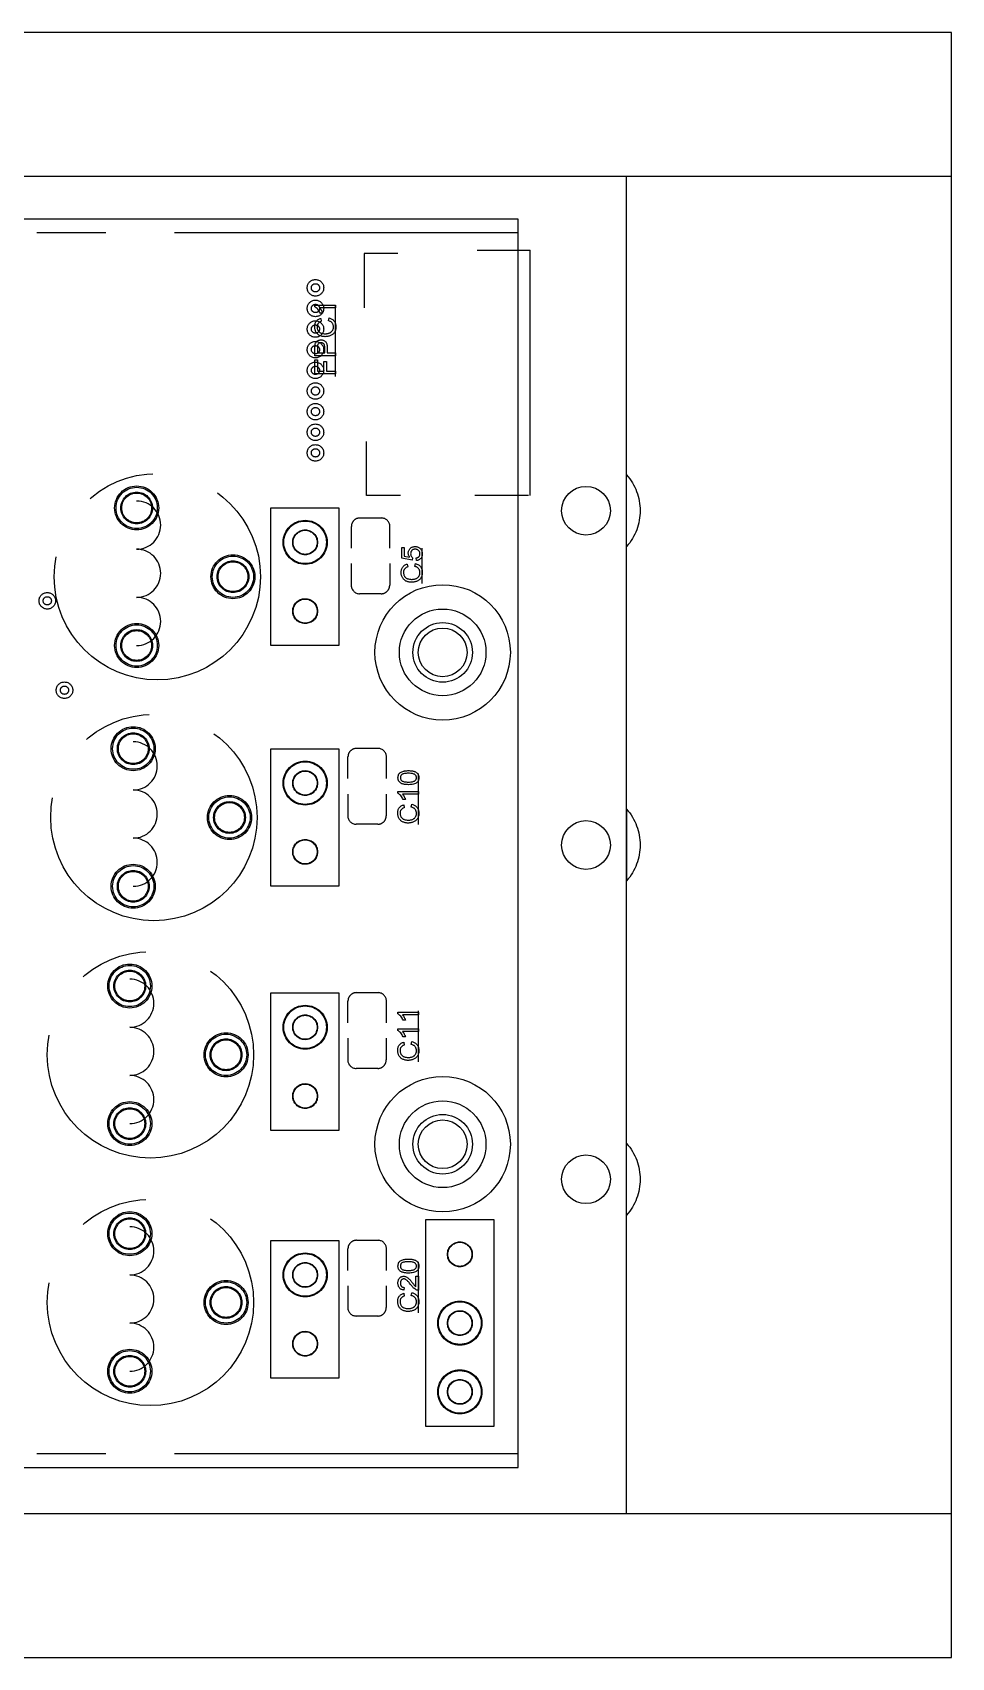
# Model space of a CAD drawing. Header units: millimetres. Extents: x -140 to 0, y -30 to 30.
# Drawn here: x -33.9 to 0, y -30 to 30 of the extents above; entities that cross this region are included whole.
import ezdxf

# ---------------------------------------------------------------- set-up
doc = ezdxf.new("R2010")
doc.units = ezdxf.units.MM
doc.linetypes.add('CENTERX2', pattern=[20.32, 12.7, -2.54, 2.54, -2.54])

msp = doc.modelspace()

# ---------------------------------------------------------------- linework, layer by layer
at = {"color": 7, "linetype": 'Continuous', "lineweight": 25}
for p, q in [((0, 30), (-130, 30)), ((0, -30), (0, 30)), ((0, 24.686), (-130, 24.686)), ((-12.002, -24.686), (-12.002, 24.686)), ((-16.002, 23.106), (-118.078, 23.106)), ((-16.002, -22.979), (-16.002, 23.106)), ((-12, 1.321), (-12, -1.321)), ((-118.078, -22.979), (-16.002, -22.979)), ((-130, -24.686), (0, -24.686)), ((-130, -30), (0, -30))]:
    msp.add_line(p, q, dxfattribs=at)
at = {"color": 7, "linetype": 'CENTERX2'}
for p, q in [((-16.002, 22.606), (-116.002, 22.606)), ((-16.002, 22.606), (-116.002, 22.606)), ((-16.002, -22.479), (-16.002, 22.521)), ((-20.447, 21.84), (-21.697, 21.84)), ((-21.697, 21.84), (-21.697, 19.84)), ((-17.526, 21.967), (-15.564, 21.967)), ((-15.57, 21.967), (-15.57, 12.899)), ((-22.751, 17.304), (-22.751, 19.923)), ((-21.607, 12.9), (-21.607, 14.899)), ((-20.357, 12.9), (-21.607, 12.9)), ((-15.62, 12.899), (-17.607, 12.899)), ((-25.146, 12.446), (-22.631, 12.446)), ((-25.146, 7.366), (-25.146, 12.446)), ((-22.631, 12.446), (-22.631, 7.366)), ((-21.057, 12.073), (-21.857, 12.073)), ((-22.167, 10.964), (-22.167, 11.764)), ((-20.748, 10.964), (-20.748, 11.764)), ((-19.558, 9.652), (-19.558, 10.962)), ((-22.173, 10.388), (-22.173, 9.588)), ((-20.753, 10.388), (-20.753, 9.588)), ((-21.063, 9.278), (-21.863, 9.278)), ((-22.631, 7.366), (-25.146, 7.366)), ((-25.146, 3.556), (-22.631, 3.556)), ((-25.146, -1.524), (-25.146, 3.556)), ((-22.631, 3.556), (-22.631, -1.524)), ((-22.294, 2.455), (-22.294, 3.255)), ((-21.184, 3.564), (-21.984, 3.564)), ((-20.875, 2.455), (-20.875, 3.255)), ((-19.685, 0.762), (-19.685, 2.643)), ((-22.3, 1.879), (-22.3, 1.079)), ((-20.88, 1.879), (-20.88, 1.079)), ((-21.19, 0.769), (-21.99, 0.769)), ((-22.631, -1.524), (-25.146, -1.524)), ((-25.146, -5.461), (-22.631, -5.461)), ((-25.146, -10.541), (-25.146, -5.461)), ((-22.631, -5.461), (-22.631, -10.541)), ((-22.294, -6.562), (-22.294, -5.762)), ((-21.184, -5.453), (-21.984, -5.453)), ((-20.875, -6.562), (-20.875, -5.762)), ((-19.685, -8.001), (-19.685, -6.12)), ((-22.3, -7.138), (-22.3, -7.938)), ((-20.88, -7.138), (-20.88, -7.938)), ((-21.19, -8.248), (-21.99, -8.248)), ((-22.631, -10.541), (-25.146, -10.541)), ((-16.891, -13.843), (-19.431, -13.843)), ((-19.431, -13.843), (-19.431, -21.463)), ((-16.891, -15.748), (-16.891, -13.843)), ((-25.146, -14.605), (-22.631, -14.605)), ((-25.146, -19.685), (-25.146, -14.605)), ((-22.631, -14.605), (-22.631, -19.685)), ((-22.294, -15.706), (-22.294, -14.906)), ((-21.184, -14.597), (-21.984, -14.597)), ((-20.875, -15.706), (-20.875, -14.906)), ((-19.685, -17.272), (-19.685, -15.391)), ((-16.891, -21.463), (-16.891, -15.748)), ((-22.3, -16.282), (-22.3, -17.082)), ((-20.88, -16.282), (-20.88, -17.082)), ((-21.19, -17.392), (-21.99, -17.392)), ((-22.631, -19.685), (-25.146, -19.685)), ((-19.431, -21.463), (-16.891, -21.463)), ((-16.002, -22.479), (-116.002, -22.479))]:
    msp.add_line(p, q, dxfattribs=at)
at = {"color": 7, "linetype": 'Continuous', "flags": 128}
for points in [[(-22.751, 19.932), (-22.751, 19.834), (-22.751, 19.834), (-23.344, 19.834), (-23.344, 19.834), (-23.328, 19.815), (-23.312, 19.793), (-23.296, 19.769), (-23.28, 19.742), (-23.265, 19.714), (-23.252, 19.687), (-23.241, 19.662), (-23.232, 19.639), (-23.232, 19.639), (-23.322, 19.639), (-23.322, 19.639), (-23.341, 19.679), (-23.363, 19.716), (-23.386, 19.75), (-23.411, 19.782), (-23.437, 19.811), (-23.463, 19.835), (-23.488, 19.854), (-23.513, 19.869), (-23.513, 19.869), (-23.513, 19.932), (-23.513, 19.932), (-22.751, 19.932)], [(-23.019, 19.356), (-22.994, 19.463), (-22.994, 19.463), (-22.964, 19.454), (-22.936, 19.443), (-22.91, 19.431), (-22.885, 19.417), (-22.863, 19.402), (-22.842, 19.385), (-22.823, 19.366), (-22.806, 19.346), (-22.791, 19.324), (-22.777, 19.301), (-22.766, 19.277), (-22.757, 19.251), (-22.75, 19.225), (-22.745, 19.197), (-22.742, 19.168), (-22.741, 19.138), (-22.741, 19.138), (-22.742, 19.107), (-22.744, 19.078), (-22.748, 19.05), (-22.753, 19.023), (-22.76, 18.998), (-22.769, 18.975), (-22.779, 18.952), (-22.791, 18.932), (-22.804, 18.913), (-22.818, 18.894), (-22.834, 18.877), (-22.851, 18.862), (-22.87, 18.847), (-22.89, 18.834), (-22.912, 18.822), (-22.935, 18.811), (-22.958, 18.801), (-22.983, 18.793), (-23.007, 18.786), (-23.032, 18.78), (-23.058, 18.775), (-23.084, 18.772), (-23.11, 18.77), (-23.137, 18.769), (-23.137, 18.769), (-23.166, 18.77), (-23.194, 18.772), (-23.222, 18.776), (-23.248, 18.781), (-23.273, 18.788), (-23.297, 18.795), (-23.321, 18.805), (-23.343, 18.816), (-23.364, 18.828), (-23.384, 18.841), (-23.403, 18.856), (-23.42, 18.872), (-23.437, 18.889), (-23.451, 18.908), (-23.465, 18.927), (-23.477, 18.948), (-23.487, 18.97), (-23.497, 18.992), (-23.504, 19.015), (-23.511, 19.038), (-23.516, 19.062), (-23.519, 19.086), (-23.522, 19.111), (-23.522, 19.136), (-23.522, 19.136), (-23.521, 19.165), (-23.519, 19.192), (-23.514, 19.219), (-23.508, 19.244), (-23.5, 19.268), (-23.49, 19.291), (-23.478, 19.312), (-23.464, 19.333), (-23.449, 19.352), (-23.432, 19.369), (-23.414, 19.385), (-23.394, 19.4), (-23.373, 19.413), (-23.351, 19.425), (-23.326, 19.435), (-23.301, 19.443), (-23.301, 19.443), (-23.278, 19.336), (-23.278, 19.336), (-23.297, 19.329), (-23.316, 19.321), (-23.333, 19.313), (-23.348, 19.303), (-23.363, 19.293), (-23.375, 19.283), (-23.387, 19.271), (-23.397, 19.259), (-23.406, 19.246), (-23.413, 19.232), (-23.42, 19.217), (-23.425, 19.202), (-23.429, 19.185), (-23.432, 19.168), (-23.434, 19.15), (-23.434, 19.131), (-23.434, 19.131), (-23.434, 19.11), (-23.432, 19.089), (-23.429, 19.069), (-23.424, 19.05), (-23.418, 19.033), (-23.411, 19.015), (-23.403, 18.999), (-23.393, 18.984), (-23.382, 18.97), (-23.37, 18.957), (-23.358, 18.944), (-23.344, 18.934), (-23.33, 18.924), (-23.315, 18.915), (-23.299, 18.907), (-23.282, 18.901), (-23.246, 18.89), (-23.211, 18.883), (-23.174, 18.878), (-23.138, 18.877), (-23.138, 18.877), (-23.114, 18.877), (-23.091, 18.879), (-23.069, 18.881), (-23.048, 18.884), (-23.028, 18.888), (-23.008, 18.893), (-22.989, 18.899), (-22.971, 18.906), (-22.953, 18.914), (-22.937, 18.922), (-22.922, 18.932), (-22.908, 18.943), (-22.896, 18.955), (-22.884, 18.967), (-22.873, 18.981), (-22.864, 18.996), (-22.856, 19.011), (-22.849, 19.027), (-22.842, 19.043), (-22.838, 19.059), (-22.834, 19.076), (-22.831, 19.093), (-22.829, 19.11), (-22.829, 19.128), (-22.829, 19.128), (-22.829, 19.149), (-22.832, 19.169), (-22.835, 19.189), (-22.841, 19.208), (-22.847, 19.226), (-22.856, 19.243), (-22.865, 19.259), (-22.877, 19.274), (-22.89, 19.289), (-22.904, 19.302), (-22.919, 19.314), (-22.936, 19.325), (-22.955, 19.334), (-22.975, 19.343), (-22.997, 19.35), (-23.019, 19.356)], [(-22.751, 18.066), (-23.513, 18.066), (-23.513, 18.066), (-23.513, 18.356), (-23.513, 18.356), (-23.512, 18.374), (-23.512, 18.392), (-23.511, 18.408), (-23.511, 18.423), (-23.51, 18.437), (-23.509, 18.45), (-23.507, 18.462), (-23.505, 18.472), (-23.505, 18.472), (-23.5, 18.5), (-23.492, 18.525), (-23.482, 18.547), (-23.47, 18.567), (-23.456, 18.586), (-23.439, 18.602), (-23.419, 18.616), (-23.397, 18.629), (-23.373, 18.639), (-23.348, 18.646), (-23.321, 18.651), (-23.293, 18.652), (-23.293, 18.652), (-23.27, 18.651), (-23.247, 18.648), (-23.225, 18.643), (-23.204, 18.637), (-23.184, 18.628), (-23.165, 18.618), (-23.147, 18.605), (-23.13, 18.591), (-23.114, 18.574), (-23.101, 18.554), (-23.089, 18.531), (-23.08, 18.504), (-23.073, 18.475), (-23.067, 18.442), (-23.064, 18.407), (-23.063, 18.368), (-23.063, 18.368), (-23.063, 18.173), (-23.063, 18.173), (-22.751, 18.173), (-22.751, 18.173), (-22.751, 18.066)], [(-23.151, 18.173), (-23.151, 18.367), (-23.151, 18.367), (-23.152, 18.391), (-23.153, 18.412), (-23.156, 18.432), (-23.16, 18.45), (-23.165, 18.466), (-23.172, 18.481), (-23.179, 18.493), (-23.188, 18.504), (-23.197, 18.514), (-23.208, 18.522), (-23.219, 18.529), (-23.232, 18.535), (-23.245, 18.539), (-23.259, 18.542), (-23.274, 18.544), (-23.29, 18.545), (-23.29, 18.545), (-23.314, 18.543), (-23.335, 18.539), (-23.355, 18.531), (-23.373, 18.521), (-23.388, 18.508), (-23.401, 18.493), (-23.411, 18.477), (-23.418, 18.458), (-23.418, 18.458), (-23.419, 18.451), (-23.421, 18.443), (-23.422, 18.433), (-23.423, 18.422), (-23.424, 18.41), (-23.424, 18.397), (-23.424, 18.382), (-23.425, 18.365), (-23.425, 18.365), (-23.425, 18.173), (-23.425, 18.173), (-23.151, 18.173)], [(-22.751, 17.392), (-23.513, 17.392), (-23.513, 17.392), (-23.513, 17.919), (-23.513, 17.919), (-23.425, 17.919), (-23.425, 17.919), (-23.425, 17.499), (-23.425, 17.499), (-23.18, 17.499), (-23.18, 17.499), (-23.18, 17.851), (-23.18, 17.851), (-23.092, 17.851), (-23.092, 17.851), (-23.092, 17.499), (-23.092, 17.499), (-22.751, 17.499), (-22.751, 17.499), (-22.751, 17.392)], [(-19.763, 10.502), (-19.773, 10.6), (-19.773, 10.6), (-19.756, 10.603), (-19.741, 10.607), (-19.727, 10.612), (-19.713, 10.618), (-19.701, 10.625), (-19.69, 10.632), (-19.68, 10.641), (-19.67, 10.65), (-19.662, 10.661), (-19.656, 10.671), (-19.65, 10.683), (-19.645, 10.696), (-19.641, 10.709), (-19.638, 10.723), (-19.637, 10.738), (-19.636, 10.753), (-19.636, 10.753), (-19.637, 10.772), (-19.639, 10.79), (-19.643, 10.807), (-19.648, 10.823), (-19.655, 10.838), (-19.663, 10.852), (-19.673, 10.865), (-19.685, 10.877), (-19.697, 10.887), (-19.711, 10.897), (-19.726, 10.904), (-19.741, 10.911), (-19.758, 10.916), (-19.775, 10.919), (-19.794, 10.921), (-19.814, 10.922), (-19.814, 10.922), (-19.832, 10.921), (-19.85, 10.919), (-19.866, 10.916), (-19.882, 10.911), (-19.896, 10.905), (-19.91, 10.898), (-19.922, 10.889), (-19.934, 10.879), (-19.944, 10.868), (-19.953, 10.855), (-19.961, 10.841), (-19.967, 10.826), (-19.972, 10.81), (-19.975, 10.792), (-19.977, 10.773), (-19.978, 10.753), (-19.978, 10.753), (-19.977, 10.728), (-19.973, 10.706), (-19.967, 10.685), (-19.959, 10.666), (-19.949, 10.65), (-19.937, 10.634), (-19.924, 10.621), (-19.91, 10.609), (-19.91, 10.609), (-19.919, 10.512), (-19.919, 10.512), (-20.31, 10.59), (-20.31, 10.59), (-20.31, 10.981), (-20.31, 10.981), (-20.213, 10.981), (-20.213, 10.981), (-20.213, 10.67), (-20.213, 10.67), (-20.015, 10.63), (-20.015, 10.63), (-20.027, 10.648), (-20.037, 10.665), (-20.046, 10.683), (-20.053, 10.702), (-20.059, 10.72), (-20.063, 10.739), (-20.065, 10.758), (-20.066, 10.777), (-20.066, 10.777), (-20.065, 10.802), (-20.062, 10.826), (-20.056, 10.849), (-20.049, 10.871), (-20.039, 10.892), (-20.027, 10.912), (-20.013, 10.931), (-19.997, 10.949), (-19.979, 10.966), (-19.96, 10.98), (-19.94, 10.992), (-19.918, 11.002), (-19.895, 11.01), (-19.871, 11.015), (-19.846, 11.019), (-19.819, 11.02), (-19.819, 11.02), (-19.794, 11.019), (-19.769, 11.016), (-19.746, 11.011), (-19.723, 11.004), (-19.701, 10.996), (-19.68, 10.985), (-19.66, 10.972), (-19.641, 10.958), (-19.641, 10.958), (-19.619, 10.938), (-19.6, 10.917), (-19.584, 10.894), (-19.571, 10.869), (-19.561, 10.843), (-19.554, 10.814), (-19.55, 10.784), (-19.548, 10.753), (-19.548, 10.753), (-19.549, 10.727), (-19.552, 10.702), (-19.556, 10.679), (-19.563, 10.656), (-19.571, 10.635), (-19.581, 10.615), (-19.593, 10.596), (-19.607, 10.579), (-19.622, 10.563), (-19.639, 10.549), (-19.657, 10.537), (-19.676, 10.526), (-19.696, 10.517), (-19.717, 10.51), (-19.739, 10.505), (-19.763, 10.502)], [(-19.827, 10.287), (-19.802, 10.394), (-19.802, 10.394), (-19.772, 10.385), (-19.744, 10.375), (-19.717, 10.363), (-19.693, 10.349), (-19.67, 10.333), (-19.649, 10.316), (-19.63, 10.297), (-19.613, 10.277), (-19.598, 10.255), (-19.585, 10.232), (-19.574, 10.208), (-19.564, 10.183), (-19.557, 10.156), (-19.552, 10.129), (-19.549, 10.1), (-19.548, 10.07), (-19.548, 10.07), (-19.549, 10.039), (-19.551, 10.009), (-19.555, 9.981), (-19.561, 9.955), (-19.568, 9.93), (-19.576, 9.906), (-19.586, 9.884), (-19.598, 9.863), (-19.611, 9.844), (-19.626, 9.826), (-19.642, 9.809), (-19.659, 9.793), (-19.678, 9.779), (-19.698, 9.765), (-19.719, 9.753), (-19.742, 9.742), (-19.766, 9.733), (-19.79, 9.724), (-19.815, 9.717), (-19.84, 9.711), (-19.865, 9.707), (-19.891, 9.703), (-19.918, 9.701), (-19.945, 9.701), (-19.945, 9.701), (-19.974, 9.702), (-20.002, 9.704), (-20.029, 9.707), (-20.055, 9.712), (-20.081, 9.719), (-20.105, 9.727), (-20.128, 9.736), (-20.151, 9.747), (-20.172, 9.759), (-20.192, 9.773), (-20.211, 9.788), (-20.228, 9.803), (-20.244, 9.821), (-20.259, 9.839), (-20.272, 9.859), (-20.284, 9.879), (-20.295, 9.901), (-20.304, 9.923), (-20.312, 9.946), (-20.318, 9.969), (-20.323, 9.993), (-20.327, 10.017), (-20.329, 10.042), (-20.33, 10.068), (-20.33, 10.068), (-20.329, 10.096), (-20.326, 10.124), (-20.322, 10.15), (-20.315, 10.175), (-20.307, 10.199), (-20.297, 10.222), (-20.285, 10.244), (-20.272, 10.264), (-20.256, 10.283), (-20.24, 10.301), (-20.222, 10.317), (-20.202, 10.332), (-20.181, 10.345), (-20.158, 10.356), (-20.134, 10.366), (-20.108, 10.375), (-20.108, 10.375), (-20.085, 10.267), (-20.085, 10.267), (-20.105, 10.26), (-20.123, 10.253), (-20.14, 10.244), (-20.156, 10.235), (-20.17, 10.225), (-20.183, 10.214), (-20.194, 10.203), (-20.204, 10.19), (-20.213, 10.177), (-20.221, 10.163), (-20.227, 10.149), (-20.233, 10.133), (-20.237, 10.117), (-20.24, 10.1), (-20.241, 10.082), (-20.242, 10.063), (-20.242, 10.063), (-20.241, 10.041), (-20.239, 10.021), (-20.236, 10.001), (-20.231, 9.982), (-20.226, 9.964), (-20.219, 9.947), (-20.21, 9.931), (-20.2, 9.915), (-20.19, 9.901), (-20.178, 9.888), (-20.165, 9.876), (-20.152, 9.865), (-20.138, 9.855), (-20.122, 9.846), (-20.106, 9.839), (-20.089, 9.832), (-20.054, 9.822), (-20.018, 9.814), (-19.982, 9.81), (-19.945, 9.808), (-19.945, 9.808), (-19.922, 9.809), (-19.899, 9.81), (-19.877, 9.812), (-19.856, 9.815), (-19.835, 9.82), (-19.815, 9.825), (-19.796, 9.83), (-19.778, 9.837), (-19.761, 9.845), (-19.745, 9.854), (-19.73, 9.863), (-19.716, 9.874), (-19.703, 9.886), (-19.691, 9.899), (-19.681, 9.912), (-19.671, 9.927), (-19.663, 9.943), (-19.656, 9.958), (-19.65, 9.974), (-19.645, 9.991), (-19.641, 10.007), (-19.638, 10.024), (-19.637, 10.042), (-19.636, 10.059), (-19.636, 10.059), (-19.637, 10.08), (-19.639, 10.101), (-19.643, 10.12), (-19.648, 10.139), (-19.655, 10.157), (-19.663, 10.174), (-19.673, 10.19), (-19.684, 10.206), (-19.697, 10.22), (-19.711, 10.233), (-19.727, 10.245), (-19.744, 10.256), (-19.763, 10.266), (-19.783, 10.274), (-19.804, 10.281), (-19.827, 10.287)], [(-20.061, 2.227), (-20.093, 2.228), (-20.125, 2.229), (-20.154, 2.232), (-20.182, 2.235), (-20.209, 2.239), (-20.234, 2.244), (-20.257, 2.25), (-20.279, 2.256), (-20.299, 2.264), (-20.318, 2.273), (-20.336, 2.282), (-20.353, 2.292), (-20.368, 2.304), (-20.382, 2.316), (-20.394, 2.329), (-20.405, 2.342), (-20.415, 2.357), (-20.423, 2.373), (-20.431, 2.389), (-20.436, 2.407), (-20.441, 2.425), (-20.444, 2.445), (-20.446, 2.465), (-20.447, 2.486), (-20.447, 2.486), (-20.445, 2.517), (-20.441, 2.547), (-20.433, 2.575), (-20.423, 2.601), (-20.409, 2.625), (-20.393, 2.646), (-20.374, 2.665), (-20.352, 2.68), (-20.328, 2.694), (-20.301, 2.707), (-20.271, 2.718), (-20.24, 2.727), (-20.222, 2.731), (-20.204, 2.735), (-20.183, 2.738), (-20.162, 2.741), (-20.139, 2.743), (-20.114, 2.744), (-20.088, 2.745), (-20.061, 2.745), (-20.061, 2.745), (-20.028, 2.745), (-19.997, 2.743), (-19.968, 2.741), (-19.94, 2.738), (-19.914, 2.734), (-19.889, 2.729), (-19.866, 2.723), (-19.844, 2.716), (-19.823, 2.709), (-19.804, 2.7), (-19.787, 2.691), (-19.77, 2.681), (-19.755, 2.669), (-19.741, 2.657), (-19.729, 2.645), (-19.717, 2.631), (-19.707, 2.616), (-19.699, 2.6), (-19.692, 2.584), (-19.686, 2.566), (-19.681, 2.547), (-19.678, 2.528), (-19.676, 2.508), (-19.675, 2.486), (-19.675, 2.486), (-19.676, 2.458), (-19.68, 2.432), (-19.686, 2.407), (-19.694, 2.384), (-19.704, 2.362), (-19.717, 2.342), (-19.731, 2.323), (-19.749, 2.306), (-19.749, 2.306), (-19.775, 2.288), (-19.805, 2.271), (-19.839, 2.258), (-19.876, 2.247), (-19.917, 2.238), (-19.961, 2.232), (-20.009, 2.229), (-20.061, 2.227)], [(-20.061, 2.325), (-20.017, 2.326), (-19.977, 2.328), (-19.941, 2.332), (-19.909, 2.337), (-19.881, 2.343), (-19.857, 2.351), (-19.836, 2.361), (-19.82, 2.372), (-19.807, 2.384), (-19.795, 2.396), (-19.785, 2.409), (-19.777, 2.424), (-19.771, 2.438), (-19.767, 2.453), (-19.764, 2.469), (-19.763, 2.486), (-19.763, 2.486), (-19.764, 2.503), (-19.767, 2.519), (-19.771, 2.534), (-19.778, 2.549), (-19.785, 2.563), (-19.795, 2.576), (-19.807, 2.589), (-19.82, 2.601), (-19.837, 2.612), (-19.857, 2.621), (-19.881, 2.629), (-19.909, 2.636), (-19.941, 2.641), (-19.977, 2.645), (-20.017, 2.647), (-20.061, 2.647), (-20.061, 2.647), (-20.104, 2.647), (-20.144, 2.645), (-20.179, 2.641), (-20.211, 2.636), (-20.239, 2.63), (-20.263, 2.622), (-20.283, 2.613), (-20.3, 2.602), (-20.314, 2.591), (-20.326, 2.578), (-20.336, 2.565), (-20.344, 2.55), (-20.351, 2.535), (-20.355, 2.519), (-20.358, 2.503), (-20.359, 2.485), (-20.359, 2.485), (-20.358, 2.469), (-20.356, 2.453), (-20.352, 2.438), (-20.346, 2.423), (-20.339, 2.41), (-20.33, 2.397), (-20.319, 2.385), (-20.307, 2.374), (-20.307, 2.374), (-20.288, 2.362), (-20.267, 2.352), (-20.241, 2.344), (-20.212, 2.337), (-20.18, 2.332), (-20.144, 2.328), (-20.104, 2.326), (-20.061, 2.325)], [(-19.685, 1.973), (-19.685, 1.876), (-19.685, 1.876), (-20.279, 1.876), (-20.279, 1.876), (-20.263, 1.857), (-20.247, 1.835), (-20.231, 1.81), (-20.215, 1.783), (-20.2, 1.755), (-20.186, 1.729), (-20.175, 1.704), (-20.166, 1.68), (-20.166, 1.68), (-20.256, 1.68), (-20.256, 1.68), (-20.276, 1.72), (-20.297, 1.757), (-20.32, 1.792), (-20.346, 1.824), (-20.372, 1.852), (-20.397, 1.876), (-20.422, 1.896), (-20.447, 1.91), (-20.447, 1.91), (-20.447, 1.973), (-20.447, 1.973), (-19.685, 1.973)], [(-19.954, 1.397), (-19.929, 1.504), (-19.929, 1.504), (-19.899, 1.495), (-19.871, 1.485), (-19.844, 1.473), (-19.82, 1.459), (-19.797, 1.443), (-19.776, 1.426), (-19.757, 1.407), (-19.74, 1.387), (-19.725, 1.365), (-19.712, 1.342), (-19.701, 1.318), (-19.691, 1.293), (-19.684, 1.266), (-19.679, 1.239), (-19.676, 1.21), (-19.675, 1.18), (-19.675, 1.18), (-19.676, 1.149), (-19.678, 1.119), (-19.682, 1.091), (-19.688, 1.065), (-19.695, 1.04), (-19.703, 1.016), (-19.713, 0.994), (-19.725, 0.973), (-19.738, 0.954), (-19.753, 0.936), (-19.769, 0.919), (-19.786, 0.903), (-19.805, 0.889), (-19.825, 0.875), (-19.846, 0.863), (-19.869, 0.852), (-19.893, 0.843), (-19.917, 0.834), (-19.942, 0.827), (-19.967, 0.821), (-19.992, 0.817), (-20.018, 0.813), (-20.045, 0.811), (-20.072, 0.811), (-20.072, 0.811), (-20.101, 0.812), (-20.129, 0.814), (-20.156, 0.817), (-20.182, 0.822), (-20.208, 0.829), (-20.232, 0.837), (-20.255, 0.846), (-20.278, 0.857), (-20.299, 0.869), (-20.319, 0.883), (-20.338, 0.898), (-20.355, 0.913), (-20.371, 0.931), (-20.386, 0.949), (-20.399, 0.969), (-20.411, 0.989), (-20.422, 1.011), (-20.431, 1.033), (-20.439, 1.056), (-20.445, 1.079), (-20.45, 1.103), (-20.454, 1.127), (-20.456, 1.152), (-20.457, 1.178), (-20.457, 1.178), (-20.456, 1.206), (-20.453, 1.234), (-20.449, 1.26), (-20.442, 1.285), (-20.434, 1.309), (-20.424, 1.332), (-20.412, 1.354), (-20.399, 1.374), (-20.384, 1.393), (-20.367, 1.411), (-20.349, 1.427), (-20.329, 1.442), (-20.308, 1.455), (-20.285, 1.466), (-20.261, 1.476), (-20.235, 1.485), (-20.235, 1.485), (-20.212, 1.377), (-20.212, 1.377), (-20.232, 1.37), (-20.25, 1.363), (-20.267, 1.354), (-20.283, 1.345), (-20.297, 1.335), (-20.31, 1.324), (-20.321, 1.313), (-20.331, 1.3), (-20.34, 1.287), (-20.348, 1.273), (-20.354, 1.259), (-20.36, 1.243), (-20.364, 1.227), (-20.367, 1.21), (-20.368, 1.192), (-20.369, 1.173), (-20.369, 1.173), (-20.368, 1.151), (-20.366, 1.131), (-20.363, 1.111), (-20.358, 1.092), (-20.353, 1.074), (-20.346, 1.057), (-20.337, 1.041), (-20.327, 1.025), (-20.317, 1.011), (-20.305, 0.998), (-20.292, 0.986), (-20.279, 0.975), (-20.265, 0.965), (-20.249, 0.956), (-20.233, 0.949), (-20.216, 0.942), (-20.181, 0.932), (-20.145, 0.924), (-20.109, 0.92), (-20.072, 0.918), (-20.072, 0.918), (-20.049, 0.919), (-20.026, 0.92), (-20.004, 0.922), (-19.983, 0.925), (-19.962, 0.93), (-19.942, 0.935), (-19.923, 0.94), (-19.905, 0.947), (-19.888, 0.955), (-19.872, 0.964), (-19.857, 0.973), (-19.843, 0.984), (-19.83, 0.996), (-19.818, 1.009), (-19.808, 1.022), (-19.798, 1.037), (-19.79, 1.053), (-19.783, 1.068), (-19.777, 1.084), (-19.772, 1.101), (-19.768, 1.117), (-19.765, 1.134), (-19.764, 1.152), (-19.763, 1.169), (-19.763, 1.169), (-19.764, 1.19), (-19.766, 1.211), (-19.77, 1.23), (-19.775, 1.249), (-19.782, 1.267), (-19.79, 1.284), (-19.8, 1.3), (-19.811, 1.316), (-19.824, 1.33), (-19.838, 1.343), (-19.854, 1.355), (-19.871, 1.366), (-19.89, 1.376), (-19.91, 1.384), (-19.931, 1.391), (-19.954, 1.397)], [(-19.685, -6.174), (-19.685, -6.272), (-19.685, -6.272), (-20.279, -6.272), (-20.279, -6.272), (-20.263, -6.291), (-20.247, -6.313), (-20.231, -6.337), (-20.215, -6.364), (-20.2, -6.392), (-20.186, -6.419), (-20.175, -6.444), (-20.166, -6.467), (-20.166, -6.467), (-20.256, -6.467), (-20.256, -6.467), (-20.276, -6.428), (-20.297, -6.39), (-20.32, -6.356), (-20.346, -6.324), (-20.372, -6.296), (-20.397, -6.272), (-20.422, -6.252), (-20.447, -6.237), (-20.447, -6.237), (-20.447, -6.174), (-20.447, -6.174), (-19.685, -6.174)], [(-19.685, -6.79), (-19.685, -6.887), (-19.685, -6.887), (-20.279, -6.887), (-20.279, -6.887), (-20.263, -6.906), (-20.247, -6.928), (-20.231, -6.953), (-20.215, -6.98), (-20.2, -7.008), (-20.186, -7.034), (-20.175, -7.059), (-20.166, -7.083), (-20.166, -7.083), (-20.256, -7.083), (-20.256, -7.083), (-20.276, -7.043), (-20.297, -7.006), (-20.32, -6.971), (-20.346, -6.939), (-20.372, -6.911), (-20.397, -6.887), (-20.422, -6.867), (-20.447, -6.853), (-20.447, -6.853), (-20.447, -6.79), (-20.447, -6.79), (-19.685, -6.79)], [(-19.954, -7.366), (-19.929, -7.259), (-19.929, -7.259), (-19.899, -7.268), (-19.871, -7.278), (-19.844, -7.29), (-19.82, -7.304), (-19.797, -7.32), (-19.776, -7.337), (-19.757, -7.356), (-19.74, -7.376), (-19.725, -7.398), (-19.712, -7.421), (-19.701, -7.445), (-19.691, -7.47), (-19.684, -7.497), (-19.679, -7.524), (-19.676, -7.553), (-19.675, -7.583), (-19.675, -7.583), (-19.676, -7.614), (-19.678, -7.644), (-19.682, -7.672), (-19.688, -7.698), (-19.695, -7.723), (-19.703, -7.747), (-19.713, -7.769), (-19.725, -7.79), (-19.738, -7.809), (-19.753, -7.827), (-19.769, -7.844), (-19.786, -7.86), (-19.805, -7.874), (-19.825, -7.888), (-19.846, -7.9), (-19.869, -7.911), (-19.893, -7.92), (-19.917, -7.929), (-19.942, -7.936), (-19.967, -7.942), (-19.992, -7.946), (-20.018, -7.95), (-20.045, -7.952), (-20.072, -7.952), (-20.072, -7.952), (-20.101, -7.951), (-20.129, -7.949), (-20.156, -7.946), (-20.182, -7.941), (-20.208, -7.934), (-20.232, -7.926), (-20.255, -7.917), (-20.278, -7.906), (-20.299, -7.894), (-20.319, -7.88), (-20.338, -7.865), (-20.355, -7.85), (-20.371, -7.832), (-20.386, -7.814), (-20.399, -7.794), (-20.411, -7.774), (-20.422, -7.752), (-20.431, -7.73), (-20.439, -7.707), (-20.445, -7.684), (-20.45, -7.66), (-20.454, -7.636), (-20.456, -7.611), (-20.457, -7.585), (-20.457, -7.585), (-20.456, -7.557), (-20.453, -7.529), (-20.449, -7.503), (-20.442, -7.478), (-20.434, -7.454), (-20.424, -7.431), (-20.412, -7.409), (-20.399, -7.389), (-20.384, -7.37), (-20.367, -7.352), (-20.349, -7.336), (-20.329, -7.321), (-20.308, -7.308), (-20.285, -7.297), (-20.261, -7.287), (-20.235, -7.278), (-20.235, -7.278), (-20.212, -7.386), (-20.212, -7.386), (-20.232, -7.393), (-20.25, -7.4), (-20.267, -7.409), (-20.283, -7.418), (-20.297, -7.428), (-20.31, -7.439), (-20.321, -7.45), (-20.331, -7.463), (-20.34, -7.476), (-20.348, -7.49), (-20.354, -7.504), (-20.36, -7.52), (-20.364, -7.536), (-20.367, -7.553), (-20.368, -7.571), (-20.369, -7.59), (-20.369, -7.59), (-20.368, -7.612), (-20.366, -7.632), (-20.363, -7.652), (-20.358, -7.671), (-20.353, -7.689), (-20.346, -7.706), (-20.337, -7.722), (-20.327, -7.738), (-20.317, -7.752), (-20.305, -7.765), (-20.292, -7.777), (-20.279, -7.788), (-20.265, -7.798), (-20.249, -7.807), (-20.233, -7.814), (-20.216, -7.821), (-20.181, -7.831), (-20.145, -7.839), (-20.109, -7.843), (-20.072, -7.845), (-20.072, -7.845), (-20.049, -7.844), (-20.026, -7.843), (-20.004, -7.841), (-19.983, -7.838), (-19.962, -7.833), (-19.942, -7.828), (-19.923, -7.823), (-19.905, -7.816), (-19.888, -7.808), (-19.872, -7.799), (-19.857, -7.79), (-19.843, -7.779), (-19.83, -7.767), (-19.818, -7.754), (-19.808, -7.741), (-19.798, -7.726), (-19.79, -7.71), (-19.783, -7.695), (-19.777, -7.679), (-19.772, -7.662), (-19.768, -7.646), (-19.765, -7.629), (-19.764, -7.611), (-19.763, -7.594), (-19.763, -7.594), (-19.764, -7.573), (-19.766, -7.552), (-19.77, -7.533), (-19.775, -7.514), (-19.782, -7.496), (-19.79, -7.479), (-19.8, -7.463), (-19.811, -7.447), (-19.824, -7.433), (-19.838, -7.42), (-19.854, -7.408), (-19.871, -7.397), (-19.89, -7.387), (-19.91, -7.379), (-19.931, -7.372), (-19.954, -7.366)], [(-20.061, -15.807), (-20.093, -15.806), (-20.125, -15.805), (-20.154, -15.802), (-20.182, -15.799), (-20.209, -15.795), (-20.234, -15.79), (-20.257, -15.784), (-20.279, -15.778), (-20.299, -15.77), (-20.318, -15.761), (-20.336, -15.752), (-20.353, -15.742), (-20.368, -15.73), (-20.382, -15.718), (-20.394, -15.705), (-20.405, -15.692), (-20.415, -15.677), (-20.423, -15.661), (-20.431, -15.645), (-20.436, -15.627), (-20.441, -15.609), (-20.444, -15.589), (-20.446, -15.569), (-20.447, -15.548), (-20.447, -15.548), (-20.445, -15.517), (-20.441, -15.487), (-20.433, -15.459), (-20.423, -15.433), (-20.409, -15.409), (-20.393, -15.388), (-20.374, -15.369), (-20.352, -15.354), (-20.328, -15.34), (-20.301, -15.327), (-20.271, -15.316), (-20.24, -15.307), (-20.222, -15.303), (-20.204, -15.299), (-20.183, -15.296), (-20.162, -15.293), (-20.139, -15.291), (-20.114, -15.29), (-20.088, -15.289), (-20.061, -15.289), (-20.061, -15.289), (-20.028, -15.289), (-19.997, -15.291), (-19.968, -15.293), (-19.94, -15.296), (-19.914, -15.3), (-19.889, -15.305), (-19.866, -15.311), (-19.844, -15.318), (-19.823, -15.325), (-19.804, -15.334), (-19.787, -15.343), (-19.77, -15.353), (-19.755, -15.365), (-19.741, -15.377), (-19.729, -15.389), (-19.717, -15.403), (-19.707, -15.418), (-19.699, -15.434), (-19.692, -15.45), (-19.686, -15.468), (-19.681, -15.487), (-19.678, -15.506), (-19.676, -15.526), (-19.675, -15.548), (-19.675, -15.548), (-19.676, -15.576), (-19.68, -15.602), (-19.686, -15.627), (-19.694, -15.65), (-19.704, -15.672), (-19.717, -15.692), (-19.731, -15.711), (-19.749, -15.728), (-19.749, -15.728), (-19.775, -15.746), (-19.805, -15.763), (-19.839, -15.776), (-19.876, -15.787), (-19.917, -15.796), (-19.961, -15.802), (-20.009, -15.805), (-20.061, -15.807)], [(-20.061, -15.709), (-20.017, -15.708), (-19.977, -15.706), (-19.941, -15.702), (-19.909, -15.697), (-19.881, -15.691), (-19.857, -15.683), (-19.836, -15.673), (-19.82, -15.662), (-19.807, -15.65), (-19.795, -15.638), (-19.785, -15.625), (-19.777, -15.61), (-19.771, -15.596), (-19.767, -15.581), (-19.764, -15.565), (-19.763, -15.548), (-19.763, -15.548), (-19.764, -15.531), (-19.767, -15.515), (-19.771, -15.5), (-19.778, -15.485), (-19.785, -15.471), (-19.795, -15.458), (-19.807, -15.445), (-19.82, -15.433), (-19.837, -15.422), (-19.857, -15.413), (-19.881, -15.405), (-19.909, -15.398), (-19.941, -15.393), (-19.977, -15.389), (-20.017, -15.387), (-20.061, -15.387), (-20.061, -15.387), (-20.104, -15.387), (-20.144, -15.389), (-20.179, -15.393), (-20.211, -15.398), (-20.239, -15.404), (-20.263, -15.412), (-20.283, -15.421), (-20.3, -15.432), (-20.314, -15.443), (-20.326, -15.456), (-20.336, -15.469), (-20.344, -15.484), (-20.351, -15.499), (-20.355, -15.515), (-20.358, -15.531), (-20.359, -15.549), (-20.359, -15.549), (-20.358, -15.565), (-20.356, -15.581), (-20.352, -15.596), (-20.346, -15.611), (-20.339, -15.624), (-20.33, -15.637), (-20.319, -15.649), (-20.307, -15.66), (-20.307, -15.66), (-20.288, -15.672), (-20.267, -15.682), (-20.241, -15.69), (-20.212, -15.697), (-20.18, -15.702), (-20.144, -15.706), (-20.104, -15.708), (-20.061, -15.709)], [(-19.783, -15.914), (-19.685, -15.914), (-19.685, -15.914), (-19.685, -16.442), (-19.685, -16.442), (-19.702, -16.441), (-19.719, -16.439), (-19.736, -16.436), (-19.752, -16.431), (-19.752, -16.431), (-19.779, -16.419), (-19.805, -16.405), (-19.83, -16.388), (-19.856, -16.368), (-19.869, -16.357), (-19.882, -16.345), (-19.895, -16.331), (-19.909, -16.316), (-19.924, -16.299), (-19.938, -16.282), (-19.953, -16.263), (-19.968, -16.243), (-19.968, -16.243), (-19.993, -16.212), (-20.017, -16.183), (-20.039, -16.157), (-20.059, -16.134), (-20.079, -16.114), (-20.096, -16.096), (-20.112, -16.08), (-20.127, -16.067), (-20.141, -16.057), (-20.155, -16.047), (-20.168, -16.039), (-20.182, -16.033), (-20.195, -16.028), (-20.209, -16.024), (-20.222, -16.022), (-20.235, -16.022), (-20.235, -16.022), (-20.248, -16.022), (-20.26, -16.024), (-20.272, -16.027), (-20.283, -16.032), (-20.294, -16.038), (-20.304, -16.045), (-20.314, -16.054), (-20.323, -16.064), (-20.332, -16.075), (-20.339, -16.087), (-20.345, -16.1), (-20.35, -16.113), (-20.354, -16.127), (-20.357, -16.142), (-20.358, -16.158), (-20.359, -16.175), (-20.359, -16.175), (-20.358, -16.192), (-20.357, -16.209), (-20.354, -16.225), (-20.35, -16.24), (-20.345, -16.254), (-20.339, -16.267), (-20.331, -16.279), (-20.323, -16.29), (-20.313, -16.3), (-20.303, -16.309), (-20.292, -16.317), (-20.28, -16.323), (-20.267, -16.328), (-20.253, -16.331), (-20.238, -16.333), (-20.222, -16.334), (-20.222, -16.334), (-20.232, -16.432), (-20.232, -16.432), (-20.258, -16.428), (-20.281, -16.423), (-20.304, -16.416), (-20.324, -16.407), (-20.344, -16.397), (-20.361, -16.384), (-20.378, -16.37), (-20.392, -16.354), (-20.405, -16.336), (-20.416, -16.317), (-20.425, -16.297), (-20.433, -16.275), (-20.439, -16.252), (-20.443, -16.227), (-20.446, -16.2), (-20.447, -16.173), (-20.447, -16.173), (-20.446, -16.145), (-20.443, -16.118), (-20.438, -16.093), (-20.432, -16.07), (-20.423, -16.048), (-20.413, -16.027), (-20.401, -16.008), (-20.387, -15.991), (-20.371, -15.975), (-20.354, -15.961), (-20.337, -15.95), (-20.319, -15.941), (-20.3, -15.933), (-20.28, -15.928), (-20.259, -15.925), (-20.237, -15.924), (-20.237, -15.924), (-20.214, -15.925), (-20.192, -15.928), (-20.169, -15.934), (-20.147, -15.942), (-20.125, -15.953), (-20.102, -15.967), (-20.079, -15.983), (-20.055, -16.003), (-20.042, -16.015), (-20.028, -16.028), (-20.014, -16.043), (-19.998, -16.061), (-19.981, -16.08), (-19.963, -16.101), (-19.944, -16.124), (-19.924, -16.149), (-19.924, -16.149), (-19.908, -16.17), (-19.893, -16.189), (-19.879, -16.206), (-19.867, -16.222), (-19.856, -16.236), (-19.846, -16.248), (-19.838, -16.258), (-19.832, -16.266), (-19.819, -16.28), (-19.807, -16.293), (-19.795, -16.304), (-19.783, -16.314), (-19.783, -16.314), (-19.783, -15.914)], [(-19.954, -16.637), (-19.929, -16.53), (-19.929, -16.53), (-19.899, -16.539), (-19.871, -16.549), (-19.844, -16.561), (-19.82, -16.575), (-19.797, -16.591), (-19.776, -16.608), (-19.757, -16.627), (-19.74, -16.647), (-19.725, -16.669), (-19.712, -16.692), (-19.701, -16.716), (-19.691, -16.741), (-19.684, -16.768), (-19.679, -16.795), (-19.676, -16.824), (-19.675, -16.854), (-19.675, -16.854), (-19.676, -16.885), (-19.678, -16.915), (-19.682, -16.943), (-19.688, -16.969), (-19.695, -16.994), (-19.703, -17.018), (-19.713, -17.04), (-19.725, -17.061), (-19.738, -17.08), (-19.753, -17.098), (-19.769, -17.115), (-19.786, -17.131), (-19.805, -17.145), (-19.825, -17.159), (-19.846, -17.171), (-19.869, -17.182), (-19.893, -17.191), (-19.917, -17.2), (-19.942, -17.207), (-19.967, -17.213), (-19.992, -17.217), (-20.018, -17.221), (-20.045, -17.223), (-20.072, -17.223), (-20.072, -17.223), (-20.101, -17.222), (-20.129, -17.22), (-20.156, -17.217), (-20.182, -17.212), (-20.208, -17.205), (-20.232, -17.197), (-20.255, -17.188), (-20.278, -17.177), (-20.299, -17.165), (-20.319, -17.151), (-20.338, -17.136), (-20.355, -17.121), (-20.371, -17.103), (-20.386, -17.085), (-20.399, -17.065), (-20.411, -17.045), (-20.422, -17.023), (-20.431, -17.001), (-20.439, -16.978), (-20.445, -16.955), (-20.45, -16.931), (-20.454, -16.907), (-20.456, -16.882), (-20.457, -16.856), (-20.457, -16.856), (-20.456, -16.828), (-20.453, -16.8), (-20.449, -16.774), (-20.442, -16.749), (-20.434, -16.725), (-20.424, -16.702), (-20.412, -16.68), (-20.399, -16.66), (-20.384, -16.641), (-20.367, -16.623), (-20.349, -16.607), (-20.329, -16.592), (-20.308, -16.579), (-20.285, -16.568), (-20.261, -16.558), (-20.235, -16.549), (-20.235, -16.549), (-20.212, -16.657), (-20.212, -16.657), (-20.232, -16.664), (-20.25, -16.671), (-20.267, -16.68), (-20.283, -16.689), (-20.297, -16.699), (-20.31, -16.71), (-20.321, -16.721), (-20.331, -16.734), (-20.34, -16.747), (-20.348, -16.761), (-20.354, -16.775), (-20.36, -16.791), (-20.364, -16.807), (-20.367, -16.824), (-20.368, -16.842), (-20.369, -16.861), (-20.369, -16.861), (-20.368, -16.883), (-20.366, -16.903), (-20.363, -16.923), (-20.358, -16.942), (-20.353, -16.96), (-20.346, -16.977), (-20.337, -16.993), (-20.327, -17.009), (-20.317, -17.023), (-20.305, -17.036), (-20.292, -17.048), (-20.279, -17.059), (-20.265, -17.069), (-20.249, -17.078), (-20.233, -17.085), (-20.216, -17.092), (-20.181, -17.102), (-20.145, -17.11), (-20.109, -17.114), (-20.072, -17.116), (-20.072, -17.116), (-20.049, -17.115), (-20.026, -17.114), (-20.004, -17.112), (-19.983, -17.109), (-19.962, -17.104), (-19.942, -17.099), (-19.923, -17.094), (-19.905, -17.087), (-19.888, -17.079), (-19.872, -17.07), (-19.857, -17.061), (-19.843, -17.05), (-19.83, -17.038), (-19.818, -17.025), (-19.808, -17.012), (-19.798, -16.997), (-19.79, -16.981), (-19.783, -16.966), (-19.777, -16.95), (-19.772, -16.933), (-19.768, -16.917), (-19.765, -16.9), (-19.764, -16.882), (-19.763, -16.865), (-19.763, -16.865), (-19.764, -16.844), (-19.766, -16.823), (-19.77, -16.804), (-19.775, -16.785), (-19.782, -16.767), (-19.79, -16.75), (-19.8, -16.734), (-19.811, -16.718), (-19.824, -16.704), (-19.838, -16.691), (-19.854, -16.679), (-19.871, -16.668), (-19.89, -16.658), (-19.91, -16.65), (-19.931, -16.643), (-19.954, -16.637)]]:
    msp.add_lwpolyline(points, dxfattribs=at)
at = {"color": 7, "linetype": 'CENTERX2'}
for centre, radius in [((-23.495, 20.574), 0.305), ((-23.495, 20.574), 0.152), ((-23.495, 19.812), 0.305), ((-23.495, 19.812), 0.152), ((-23.495, 19.05), 0.305), ((-23.495, 19.05), 0.152), ((-23.495, 18.288), 0.305), ((-23.495, 18.288), 0.152), ((-23.495, 17.526), 0.305), ((-23.495, 17.526), 0.152), ((-23.495, 16.764), 0.305), ((-23.495, 16.764), 0.152), ((-23.495, 16.002), 0.305), ((-23.495, 16.002), 0.152), ((-23.495, 15.24), 0.305), ((-23.495, 15.24), 0.152), ((-23.495, 14.478), 0.305), ((-23.495, 14.478), 0.152), ((-29.337, 9.906), 3.81), ((-30.099, 12.446), 0.813), ((-30.099, 12.446), 0.762), ((-30.099, 12.446), 0.762), ((-30.099, 12.446), 0.587), ((-30.099, 12.446), 0.55), ((-30.099, 12.446), 0.55), ((-23.876, 11.176), 0.813), ((-23.876, 11.176), 0.787), ((-23.876, 11.176), 0.787), ((-23.876, 11.176), 0.459), ((-23.876, 11.176), 0.445), ((-23.876, 11.176), 0.445), ((-26.543, 9.906), 0.813), ((-26.543, 9.906), 0.762), ((-26.543, 9.906), 0.762), ((-26.543, 9.906), 0.587), ((-26.543, 9.906), 0.55), ((-26.543, 9.906), 0.55), ((-33.401, 9.017), 0.305), ((-33.401, 9.017), 0.152), ((-23.876, 8.636), 0.459), ((-23.876, 8.636), 0.444), ((-23.876, 8.636), 0.444), ((-18.796, 7.112), 1.6), ((-30.099, 7.366), 0.813), ((-30.099, 7.366), 0.762), ((-30.099, 7.366), 0.762), ((-30.099, 7.366), 0.587), ((-30.099, 7.366), 0.55), ((-30.099, 7.366), 0.55), ((-18.796, 7.112), 1.1), ((-32.766, 5.715), 0.305), ((-32.766, 5.715), 0.152), ((-29.464, 1.016), 3.81), ((-30.226, 3.556), 0.813), ((-30.226, 3.556), 0.762), ((-30.226, 3.556), 0.762), ((-30.226, 3.556), 0.587), ((-30.226, 3.556), 0.55), ((-30.226, 3.556), 0.55), ((-23.876, 2.286), 0.813), ((-23.876, 2.286), 0.787), ((-23.876, 2.286), 0.787), ((-23.876, 2.286), 0.459), ((-23.876, 2.286), 0.444), ((-23.876, 2.286), 0.444), ((-26.67, 1.016), 0.813), ((-26.67, 1.016), 0.762), ((-26.67, 1.016), 0.762), ((-26.67, 1.016), 0.587), ((-26.67, 1.016), 0.55), ((-26.67, 1.016), 0.55), ((-23.876, -0.254), 0.459), ((-23.876, -0.254), 0.445), ((-23.876, -0.254), 0.445), ((-30.226, -1.524), 0.813), ((-30.226, -1.524), 0.762), ((-30.226, -1.524), 0.762), ((-30.226, -1.524), 0.587), ((-30.226, -1.524), 0.55), ((-30.226, -1.524), 0.55), ((-29.591, -7.747), 3.81), ((-30.353, -5.207), 0.813), ((-30.353, -5.207), 0.762), ((-30.353, -5.207), 0.762), ((-30.353, -5.207), 0.587), ((-30.353, -5.207), 0.55), ((-30.353, -5.207), 0.55), ((-23.876, -6.731), 0.813), ((-23.876, -6.731), 0.787), ((-23.876, -6.731), 0.787), ((-23.876, -6.731), 0.459), ((-23.876, -6.731), 0.444), ((-23.876, -6.731), 0.444), ((-26.797, -7.747), 0.813), ((-26.797, -7.747), 0.762), ((-26.797, -7.747), 0.762), ((-26.797, -7.747), 0.587), ((-26.797, -7.747), 0.55), ((-26.797, -7.747), 0.55), ((-23.876, -9.271), 0.459), ((-23.876, -9.271), 0.444), ((-23.876, -9.271), 0.444), ((-30.353, -10.287), 0.813), ((-30.353, -10.287), 0.762), ((-30.353, -10.287), 0.762), ((-18.796, -11.049), 1.6), ((-30.353, -10.287), 0.587), ((-30.353, -10.287), 0.55), ((-30.353, -10.287), 0.55), ((-18.796, -11.049), 1.1), ((-29.591, -16.891), 3.81), ((-30.353, -14.351), 0.813), ((-30.353, -14.351), 0.762), ((-30.353, -14.351), 0.762), ((-30.353, -14.351), 0.587), ((-30.353, -14.351), 0.55), ((-30.353, -14.351), 0.55), ((-18.161, -15.113), 0.459), ((-18.161, -15.113), 0.445), ((-18.161, -15.113), 0.445), ((-23.876, -15.875), 0.813), ((-23.876, -15.875), 0.787), ((-23.876, -15.875), 0.787), ((-23.876, -15.875), 0.459), ((-23.876, -15.875), 0.445), ((-23.876, -15.875), 0.445), ((-26.797, -16.891), 0.813), ((-26.797, -16.891), 0.762), ((-26.797, -16.891), 0.762), ((-26.797, -16.891), 0.587), ((-26.797, -16.891), 0.55), ((-26.797, -16.891), 0.55), ((-18.161, -17.653), 0.813), ((-18.161, -17.653), 0.787), ((-18.161, -17.653), 0.787), ((-18.161, -17.653), 0.459), ((-18.161, -17.653), 0.445), ((-18.161, -17.653), 0.445), ((-23.876, -18.415), 0.459), ((-23.876, -18.415), 0.444), ((-23.876, -18.415), 0.444), ((-30.353, -19.431), 0.813), ((-30.353, -19.431), 0.762), ((-30.353, -19.431), 0.762), ((-30.353, -19.431), 0.587), ((-30.353, -19.431), 0.55), ((-30.353, -19.431), 0.55), ((-18.161, -20.193), 0.813), ((-18.161, -20.193), 0.787), ((-18.161, -20.193), 0.787), ((-18.161, -20.193), 0.459), ((-18.161, -20.193), 0.445), ((-18.161, -20.193), 0.445)]:
    msp.add_circle(centre, radius, dxfattribs=at)
at = {"color": 7, "linetype": 'Continuous', "lineweight": 25}
for centre, radius in [((-13.502, 12.343), 0.9), ((-18.796, 7.112), 2.5), ((-18.796, 7.112), 0.9), ((-13.502, 0), 0.9), ((-18.796, -11.049), 2.5), ((-18.796, -11.049), 0.9), ((-13.502, -12.343), 0.9)]:
    msp.add_circle(centre, radius, dxfattribs=at)
at = {"color": 7, "linetype": 'CENTERX2'}
for centre, radius, start, end in [((-30.099, 11.811), 0.889, 270, 90), ((-21.857, 11.764), 0.31, 89.9953, 180), ((-21.057, 11.764), 0.31, 0, 90), ((-30.099, 10.033), 0.889, 270, 90), ((-30.099, 8.255), 0.889, 270, 90), ((-21.863, 9.588), 0.31, 180, 270), ((-21.063, 9.588), 0.31, 269.9953, 360), ((-30.226, 2.921), 0.889, 270, 90), ((-21.984, 3.255), 0.31, 89.9953, 180), ((-21.184, 3.255), 0.31, 0, 90), ((-30.226, 1.143), 0.889, 270, 90), ((-21.99, 1.079), 0.31, 180, 270), ((-21.19, 1.079), 0.31, 269.9953, 360), ((-30.226, -0.635), 0.889, 270, 90), ((-30.353, -5.842), 0.889, 270, 90), ((-21.984, -5.762), 0.31, 89.9953, 180), ((-21.184, -5.762), 0.31, 0, 90), ((-30.353, -7.62), 0.889, 270, 90), ((-21.99, -7.938), 0.31, 180, 270), ((-21.19, -7.938), 0.31, 269.9953, 360), ((-30.353, -9.398), 0.889, 270, 90), ((-30.353, -14.986), 0.889, 270, 90), ((-21.984, -14.906), 0.31, 89.9953, 180), ((-21.184, -14.906), 0.31, 0, 90), ((-30.353, -16.764), 0.889, 270, 90), ((-21.99, -17.082), 0.31, 180, 270), ((-21.19, -17.082), 0.31, 269.9953, 360), ((-30.353, -18.542), 0.889, 270, 90)]:
    msp.add_arc(centre, radius, start, end, dxfattribs=at)
at = {"color": 7, "linetype": 'Continuous', "lineweight": 25}
for points, knots in [([(-12.002, 13.666), (-11.841, 13.483), (-11.717, 13.277), (-11.546, 12.824), (-11.502, 12.587), (-11.502, 12.225), (-11.512, 12.106), (-11.555, 11.871), (-11.587, 11.753), (-11.715, 11.413), (-11.84, 11.204), (-12.002, 11.02)], [0, 0, 0, 0, 0.25, 0.25, 0.5, 0.5, 0.625, 0.625, 0.75, 0.75, 1, 1, 1, 1]), ([(-12.002, 1.323), (-11.841, 1.141), (-11.717, 0.934), (-11.588, 0.594), (-11.556, 0.478), (-11.513, 0.242), (-11.502, 0.121), (-11.502, -0.12), (-11.513, -0.24), (-11.556, -0.476), (-11.588, -0.594), (-11.716, -0.932), (-11.841, -1.141), (-12.002, -1.323)], [0, 0, 0, 0, 0.25, 0.25, 0.375, 0.375, 0.5, 0.5, 0.625, 0.625, 0.75, 0.75, 1, 1, 1, 1]), ([(-12.002, -11.02), (-11.84, -11.204), (-11.715, -11.412), (-11.587, -11.753), (-11.555, -11.869), (-11.513, -12.104), (-11.502, -12.226), (-11.502, -12.466), (-11.513, -12.585), (-11.556, -12.82), (-11.589, -12.938), (-11.716, -13.275), (-11.841, -13.483), (-12.002, -13.666)], [0, 0, 0, 0, 0.25, 0.25, 0.375, 0.375, 0.5, 0.5, 0.625, 0.625, 0.75, 0.75, 1, 1, 1, 1])]:
    msp.add_open_spline(points, degree=3, knots=knots, dxfattribs=at)

doc.saveas('drawing.dxf')
